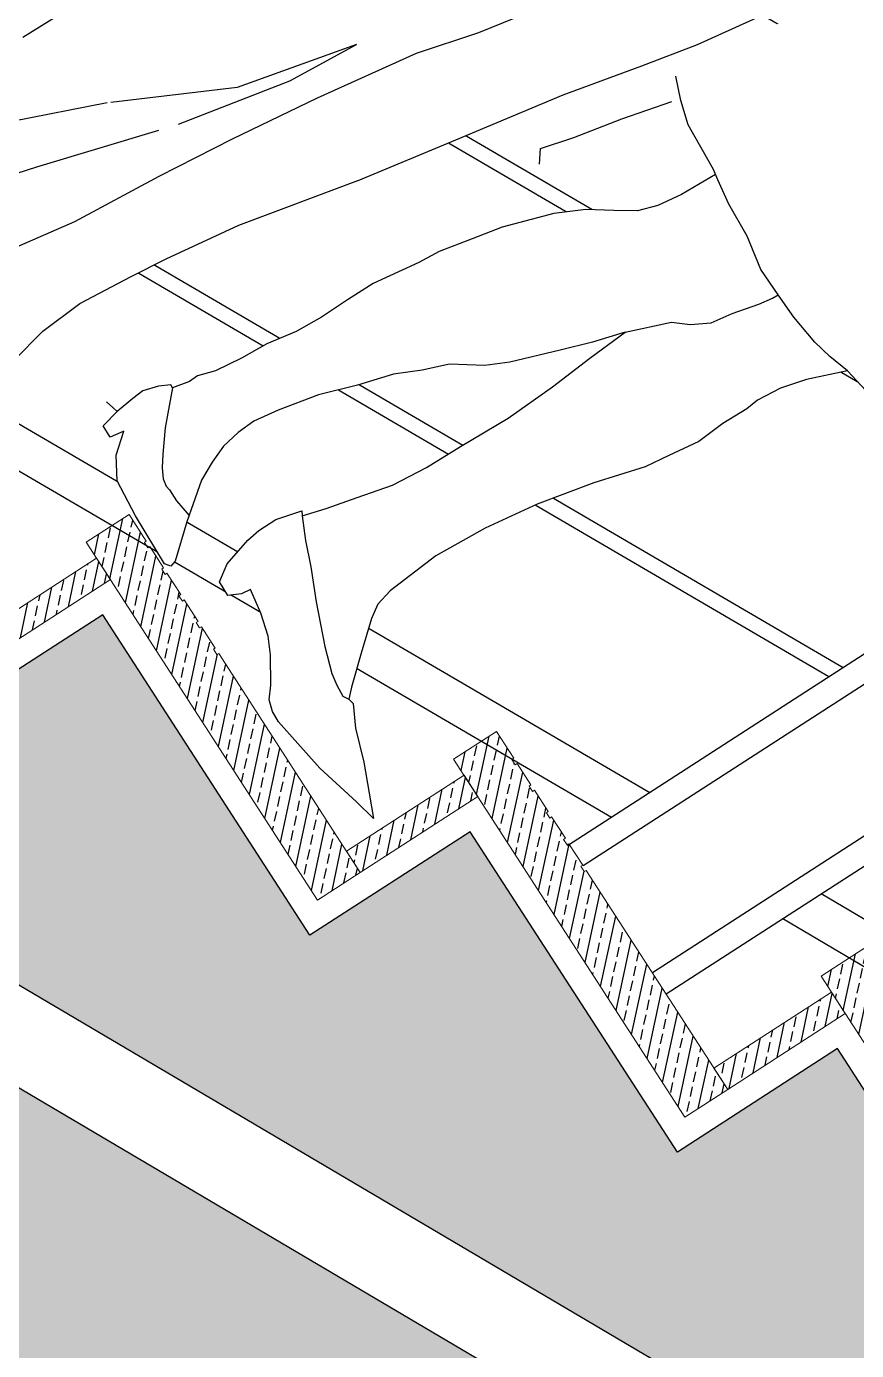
# Model space of a CAD drawing. Extents: x 1 to 1213870, y 9 to 1586095.
# Drawn here: x 606939.147 to 606939.8, y 793029.718 to 793030.759 of the extents above; entities that cross this region are included whole.
import ezdxf

# ---------------------------------------------------------------- set-up
doc = ezdxf.new("R2010")
doc.units = 0
doc.header["$LTSCALE"] = 10
doc.header["$MEASUREMENT"] = 0
doc.linetypes.add('A-BLDG A_FP-0-RETAIL$0$ECG_Line-Ptrn-Dash', pattern=[4, 2, -2])
doc.layers.get('0').update_dxf_attribs({"color": 255})
for name, color, linetype in [('lA-DE-SEC-LINE', 40, 'Continuous'), ('LA-DT-HATCH', 252, 'Continuous'), ('LA-DT-SEC-LINE-LAYER', 254, 'Continuous')]:
    doc.layers.add(name, color=color, linetype=linetype)
for name, color, linetype, lineweight in [('LA-DT-CAP&CLADDING', 70, 'Continuous', 0), ('LA-DT-ELEVATION 0', 170, 'Continuous', 25), ('LA-DT-ELEVATION2', 52, 'Continuous', 25), ('LA-DT-ELEVATION3', 35, 'A-BLDG A_FP-0-RETAIL$0$ECG_Line-Ptrn-Dash', 25)]:
    doc.layers.add(name, color=color, linetype=linetype, lineweight=lineweight)

# ---------------------------------------------------------------- blocks, each defined once
blk = doc.blocks.new('TREAD')
at = {"layer": 'LA-DT-HATCH'}
h = blk.add_hatch(dxfattribs=at)
h.set_pattern_fill('ANSI33', color=256, scale=0.06349999999999997, angle=105.4199711007252, style=0)
h.set_pattern_definition([(44.99999999999992, (-0.7423582225991412, -0.0106241746689193), (-0.01122532015133642, 0.01122532015133645), []), (44.99999999999992, (-0.7311329024331643, -0.01062417478533462), (-0.01122532015133642, 0.01122532015133645), [0.007937499999999997, -0.003968749999999998])])
h.paths.add_polyline_path([(2.074999997916166, -93.4442418430699), (2.074999994190875, -93.44597662321758), (2.06999999564141, -93.4459766226355), (2.069999996572733, -93.44424183981027), (2.049999997194391, -93.4442418392282), (2.049999995040707, -93.44597662403248), (2.044999995850958, -93.44597662356682), (2.044999996374827, -93.44424183643423), (2.024999997753184, -93.44424183503725), (2.024999994551763, -93.4459766241489), (2.019999995478429, -93.44597662356682), (2.019999996817205, -93.44424183270894), (1.999999997555278, -93.44424183224328), (1.999999994703103, -93.44597662379965), (1.994999995164108, -93.44597662356682), (1.994999997026753, -93.44424182851799), (1.974999997299165, -93.44424182805233), (1.974999994854443, -93.44597662403248), (1.969999995839316, -93.44597662752494), (1.969999996304978, -93.44424182851799), (1.764999986451585, -93.44424762530252), (1.764999970619101, -93.48424762522336), (2.099999976926483, -93.48424778762273), (2.099999996193219, -93.44424185168464)])
at = {"layer": 'LA-DT-CAP&CLADDING'}
blk.add_lwpolyline([(2.074999997916166, -93.4442418430699), (2.074999994190875, -93.44597662321758), (2.06999999564141, -93.4459766226355), (2.069999996572733, -93.44424183981027), (2.049999997194391, -93.4442418392282), (2.049999995040707, -93.44597662403248), (2.044999995850958, -93.44597662356682), (2.044999996374827, -93.44424183643423), (2.024999997753184, -93.44424183503725), (2.024999994551763, -93.4459766241489), (2.019999995478429, -93.44597662356682), (2.019999996817205, -93.44424183270894), (1.999999997555278, -93.44424183224328), (1.999999994703103, -93.44597662379965), (1.994999995164108, -93.44597662356682), (1.994999997026753, -93.44424182851799), (1.974999997299165, -93.44424182805233), (1.974999994854443, -93.44597662403248), (1.969999995839316, -93.44597662752494), (1.969999996304978, -93.44424182851799), (1.969999996304978, -93.44424182851799), (1.969999996304978, -93.44424182851799), (1.764999986451585, -93.44424762530252), (1.764999986451585, -93.44424762530252), (1.764999986451585, -93.44424762530252), (1.764999970619101, -93.48424762522336), (2.099999976926483, -93.48424778762273), (2.099999996193219, -93.44424185168464)], close=True, dxfattribs=at)
blk = doc.blocks.new('RAISE')
at = {"layer": 'LA-DT-HATCH'}
h = blk.add_hatch(dxfattribs=at)
h.set_pattern_fill('ANSI33', color=256, scale=0.06349999999999997, angle=105.4199711007252, style=0)
h.set_pattern_definition([(44.99999999999992, (-1.284817458945327, 0.1942563545890152), (-0.01122532015133642, 0.01122532015133645), []), (44.99999999999992, (-1.27359213877935, 0.1942563547054306), (-0.01122532015133642, 0.01122532015133645), [0.007937499999999997, -0.003968749999999998])])
h.paths.add_polyline_path([(1.784999976633117, -93.3342477834085), (1.764999977545813, -93.33424778329208), (1.765001581865363, -93.44424602156505), (1.785001580952667, -93.44424602168147)])
at = {"layer": 'LA-DT-CAP&CLADDING'}
blk.add_lwpolyline([(1.784999976633117, -93.3342477834085), (1.764999977545813, -93.33424778329208), (1.765001581865363, -93.44424602156505), (1.785001580952667, -93.44424602168147)], close=True, dxfattribs=at)
blk = doc.blocks.new('R-3')
at = {"layer": 'LA-DT-ELEVATION 0'}
for p, q in [((-6.938653343764599, -98.04526625515427), (-6.938653343648184, -99.19431986799464)), ((-6.918653344269842, -98.05526715994347), (-6.918653343513142, -99.19431987812277)), ((-6.81865334342001, -98.1052716858685), (-6.818653343478218, -99.19431992829777)), ((-6.798653343576007, -98.11527259112336), (-6.798653343576007, -99.19605476607103))]:
    blk.add_line(p, q, dxfattribs=at)
at = {"layer": 'LA-DT-ELEVATION2'}
for points in [[(-6.798653343517799, -98.46403823234141), (-5.952805088134483, -98.89196235011332)], [(-6.798653343692422, -98.47745464020409), (-5.952805088483728, -98.90537875751033)], [(-7.998653343820479, -98.5192061610287), (-6.938653343531769, -99.04920614836738)], [(-7.998653343878686, -98.55498324811924), (-6.938653343473561, -99.08498323569074)], [(-6.798653343576007, -98.70106143690646), (-5.952805088309105, -99.12898555467837)], [(-6.798653343808837, -98.71447784430347), (-5.952805088018067, -99.14240196207538)], [(-6.798653343634214, -98.93808464123867), (-5.952805088309105, -99.36600875877775)], [(-6.798653343692422, -98.95150104886852), (-5.952805088250898, -99.37942516664043)], [(-6.798653343576007, -99.11920614668634), (-5.952805088309105, -99.54713026387617)], [(-6.798653343634214, -99.1549832340097), (-5.95280508819269, -99.58290735154878)]]:
    blk.add_lwpolyline(points, dxfattribs=at)
blk = doc.blocks.new('Peoples_mm2')
blk.add_wipeout([(-147.53675879647005, 651.5943930654391), (-143.01675879932543, 625.3743930594899), (-137.1367588031079, 590.994393051689), (-126.7867588096218, 538.144393039747), (-115.21675881691795, 492.62439302945836), (-98.30675882767912, 429.07439301505997), (-78.61675884009844, 339.7243929948197), (-60.276758851725845, 258.53439297647833), (-34.92675886780364, 161.49439295449702), (-23.646758875036767, 99.61439294046068), (-19.086758877789407, 69.09439293354467), (-13.116758881595501, 23.96439292337527), (-14.126758880988405, -12.195607084817539), (-19.656758877525476, -44.165607092072605), (-30.396758870702115, -57.70560709514018), (-22.3742457262299, -59.70064227583407), (14.043241101195008, -135.90560711288322), (3.733241107811068, -141.58560711415703), (-14.746758880599828, -149.04560711582258), (-28.966758871565844, -152.17560711648548), (-40.15675886453755, -154.8556071171514), (-43.12675886260695, -160.90560711851867), (-41.77675886349459, -167.77560712002753), (-32.64675886931764, -176.3056071219728), (-18.826758877996895, -178.77560712254126), (-4.146758887369515, -181.23560712309688), (13.113241101824201, -182.38560712337483), (33.81324108870467, -180.92560712302304), (57.49324107370353, -176.42560712201498), (83.76324105713513, -169.75560712045626), (117.33324103586676, -161.73560711871687), (128.53324102879526, -159.06560711806378), (130.35324102752747, -170.66560712069645), (161.37324100793353, -166.5356071197857), (188.07324099097036, -161.58560711868643), (192.62324098807744, -145.24560711495724), (192.56324098824518, -138.33560711336008), (192.493240988273, -130.74560711168658), (184.6632409931516, -104.0556071056235), (176.27324099852717, -88.95560710223106), (171.39324100156216, -80.80560710038856), (172.14324100107115, -80.5456071002809), (184.80324099309655, -77.04560709952432), (196.9632409854513, -74.49560709891375), (208.60324097794341, -69.99560709790626), (191.59324098877153, -7.925607083838486), (187.79324099117184, 35.93439292610128), (183.7632409938342, 108.20439294242897), (181.76324099505462, 141.32439294991855), (177.51324099775036, 188.19439296057317), (173.71324100015033, 232.05439297046905), (169.28324100298403, 245.79439297357362), (165.75324100513342, 256.9543929760839), (160.30324100861594, 290.04439298363286), (151.28324101442365, 339.45439299479403), (142.71324101975188, 386.2943930053698), (134.893241024678, 447.34439301921134), (135.14324102451417, 469.7143930242819), (128.67324102864757, 523.8843930365144), (117.1632410359598, 560.3743930447997), (107.76324104194282, 603.3343930545122), (128.88324102856643, 605.2243930549337), (153.45324101292692, 608.0043930555728), (175.46324099909543, 605.6043930550366), (186.27324099215014, 656.4743930665534), (184.90324099303132, 665.9343930687135), (176.4232409984287, 755.804393089034), (172.11324100110835, 808.7043931010337), (170.34324100225035, 868.5043931145299), (172.5032410008895, 921.884393126609), (196.1932409859379, 925.9543931275473), (211.25324097629692, 929.9443931283965), (215.93324097339206, 938.5943931303841), (218.86324097154454, 950.6743931331434), (218.57324097169817, 985.9543931411276), (218.58324097174773, 1038.8843931530719), (219.83324097092742, 1097.854393166464), (215.6732409736012, 1133.104393174413), (216.06324097338216, 1192.4943931879093), (206.60324097925496, 1242.774393199266), (197.7432409849206, 1272.3843932059858), (184.6232409931415, 1294.2243932109263), (165.47324100533433, 1315.1543932156233), (148.0832410164311, 1332.2343932195395), (133.3432410256953, 1342.8643932219125), (112.11324103908908, 1353.8743932244356), (96.1132410492155, 1358.9143932255424), (73.17324106376861, 1368.1943932276877), (73.13324106384982, 1373.7843932289065), (42.68324108308832, 1405.384393236072), (35.33324108772649, 1407.4743932365304), (30.613241090711995, 1404.8543932359348), (17.983241098739995, 1421.1043932396092), (9.703241103914365, 1431.3643932419322), (4.873241107008653, 1441.6543932442942), (22.0032410961212, 1457.2843932478204), (16.673241099544498, 1476.1843932521256), (17.963241098734102, 1530.8443932644473), (15.743241100171758, 1538.5643932661728), (3.923241107631952, 1560.424393271132), (-1.2967588891464175, 1566.4043932725613), (-13.476758881413843, 1577.924393275152), (-26.926758872867367, 1587.7043932773518), (-52.42675885678409, 1594.8143932789458), (-65.40675884852533, 1599.444393280009), (-78.33675884030185, 1599.3343932799762), (-84.81675883621585, 1599.7143932800823), (-90.4067588326784, 1597.5143932795868), (-110.62675881989185, 1591.7543932782678), (-124.83675881090119, 1588.1943932774916), (-145.02675879815467, 1577.7043932750885), (-154.44675879217743, 1569.87439327333), (-167.7267587837233, 1557.2943932704688), (-178.3367587770008, 1536.11439326563), (-180.41675877571106, 1527.0643932636044), (-179.9567587759576, 1523.1943932627069), (-174.76675877923321, 1523.2343932627514), (-172.0067587809882, 1499.1543932572745), (-173.5667587800201, 1479.784393252903), (-172.14675878102605, 1463.0043932490944), (-169.90675878236664, 1453.5543932469877), (-169.8367587823942, 1444.09439324478), (-176.46675877811697, 1410.4743932372326), (-174.69675877935356, 1404.4543932358533), (-166.46675878449412, 1399.7943932348057), (-157.40675879029016, 1399.8743932348475), (-152.13675879363655, 1387.8643932321202), (-145.56675879774434, 1375.874393229416), (-136.90675880327763, 1372.0643932285416), (-133.79675880526327, 1360.044393225845), (-131.9567588063402, 1345.8543932226016), (-127.99675880888412, 1336.4143932204165), (-124.08675881139436, 1332.1443932194811), (-118.8867588146204, 1330.4743932191263), (-107.6967588218323, 1332.7143932196154), (-101.26675882579366, 1337.9343932208353), (-94.39675883018936, 1342.2943932217781), (-80.58675883891738, 1341.1143932215086), (-75.8467588418971, 1341.1543932215095), (-74.95675884244508, 1338.1443932208417), (-80.97675883869886, 1335.0843932201637), (-88.69675883383763, 1329.4243932188651), (-98.10675882781152, 1320.7443932168894), (-110.95675881965701, 1308.5943932141413), (-115.61675881665553, 1298.654393211898), (-124.51675881100005, 1278.7843932073806), (-130.42675880736374, 1262.8143932037924), (-133.72675880529107, 1243.8543931995114), (-136.5867588034688, 1224.0243931950386), (-140.2367588010751, 1195.1743931884807), (-145.96675879748193, 1156.3843931797269), (-153.8067587925599, 1112.0043931696632), (-159.98675878857864, 1075.3743931613567), (-161.5567587876592, 1055.994393156976), (-161.0167587878841, 1033.464393151858), (-157.08400265980242, 864.7325862575753), (-152.606758793347, 800.0143930990448), (-155.47675879148312, 759.8843930899382), (-159.48675878890776, 723.114393081614), (-166.77675878434673, 684.1343930728287), (-173.46675878008682, 657.4043930667681), (-148.40675879601133, 652.0043930655336)])
for p, q in [((34.60324108600616, 259.7443931102753), (27.65324103832245, 319.0743930339813)), ((27.65324103832245, 319.0743930339813), (54.30324113368988, 222.9043929576874)), ((57.32324111461639, 168.7043931484222), (34.60324108600616, 259.7443931102753)), ((54.30324113368988, 222.9043929576874), (103.3332411050797, 132.5043931007385)), ((32.60324108600616, 132.7843930721283), (23.46324110031128, 196.8243930339813)), ((94.0032410621643, 58.40439307689667), (57.32324111461639, 168.7043931484222)), ((183.7632410526276, 108.204393029213), (181.7632410526276, 141.3243931531906)), ((41.82324111461639, 57.97439301013947), (32.60324108600616, 132.7843930721283)), ((103.3332411050797, 132.5043931007385), (134.5232410430908, 63.04439306259155)), ((52.14324116706848, 7.284393072128296), (41.82324111461639, 57.97439301013947)), ((119.6632410287857, -21.42560708522797), (94.0032410621643, 58.40439307689667))]:
    blk.add_line(p, q)
blk.add_wipeout([(-471.5601800780368, 941.3172116020825), (-478.00018007394107, 938.6772116014646), (-484.4301800697959, 932.6072116001193), (-491.7601800652446, 932.5472116000993), (-497.8201800613246, 934.647211600571), (-509.08018005427067, 941.007211602012), (-517.7701800486977, 948.2572116036239), (-523.87018004488, 955.9472116053618), (-526.5001800432291, 961.9572116067312), (-534.7201800380391, 965.3272116075271), (-540.4401800343968, 978.1972116104401), (-545.7101800311428, 990.6272116132271), (-548.8301800291136, 1003.0872116160457), (-548.0501800295515, 1014.2772116185873), (-541.7601800336417, 1035.847211623498), (-538.380180035694, 1044.4872116254296), (-537.5501800361635, 1048.7972116264095), (-539.4701800350159, 1074.1672116321383), (-540.6501800342234, 1113.3172116410196), (-541.4501800337895, 1158.4972116512467), (-540.8701800341897, 1195.5072116596562), (-536.710180036771, 1214.0472116638334), (-532.9801800390504, 1233.4472116682368), (-527.080180042829, 1249.4172116718246), (-520.2401800471893, 1257.647211673665), (-529.2901800414348, 1256.71721167345), (-537.5401800362071, 1263.1072116749228), (-546.230180030727, 1271.6372116768248), (-554.9701800252152, 1284.907211679863), (-558.9201800227164, 1293.477211681809), (-549.4001800287587, 1289.6872116809532), (-536.9001800365895, 1291.937211681411), (-524.4501800444815, 1298.4972116829408), (-515.4501800502022, 1305.8872116846173), (-511.21018005294724, 1314.5272116865485), (-509.9801800535882, 1322.717211688388), (-511.4901800527443, 1350.247211694615), (-514.3501800509241, 1384.6472117024377), (-516.79018004936, 1419.057211710227), (-515.7801800499673, 1454.3472117182241), (-514.250180050989, 1479.7572117239974), (-512.1701800522809, 1487.9472117257928), (-508.79018005442407, 1497.8772117281146), (-506.29018005606343, 1509.0872117305871), (-498.64018006089833, 1522.9172117337503), (-489.70018006654215, 1537.6172117370147), (-478.5701800734933, 1548.4772117395105), (-468.7201800797703, 1557.5872117415997), (-457.12018008719696, 1563.2772117428858), (-447.65018009311456, 1565.5072117433692), (-435.5901801007863, 1567.7572117439186), (-417.4701801122864, 1566.617211743603), (-392.030180128293, 1568.547211744069), (-376.8901801380053, 1562.217211742663), (-361.71018014761495, 1552.437211740416), (-349.99018015500764, 1542.2072117380771), (-340.8501801607818, 1532.38721173588), (-333.83018016518537, 1517.3872117325077), (-329.4401801680288, 1507.9472117303185), (-324.2001801712451, 1499.3872117284332), (-322.7901801722076, 1486.0572117254155), (-324.0301801713378, 1479.157211723828), (-326.11018017004636, 1469.2472117215757), (-331.1801801668316, 1455.4372117184826), (-326.37018016993187, 1447.727211716719), (-319.40018017430174, 1439.177211714799), (-315.4501801768001, 1431.0372117129655), (-312.78018017844107, 1419.8672117104466), (-312.15018017887274, 1412.4872117087357), (-314.0401801776698, 1405.9472117072282), (-316.5001801761119, 1400.4672117059959), (-318.6401801748379, 1397.437211705353), (-320.7401801734596, 1390.5372117037655), (-323.20018017189994, 1375.0272117002778), (-324.83018017090575, 1363.8272116977232), (-325.7201801703579, 1347.817211694091), (-320.5701801735526, 1348.0472116941664), (-311.29018017947413, 1346.6572116938469), (-289.2601801933926, 1337.8672116918856), (-272.84018020377727, 1333.697211690927), (-268.0601802068397, 1330.2972116901433), (-267.9301802068514, 1325.5872116890814), (-268.41018020661085, 1322.3772116883297), (-258.460180212953, 1316.177211686932), (-235.58018022733629, 1314.2072116864651), (-218.29018023836582, 1309.1872116853806), (-210.0201802435897, 1299.7872116831927), (-205.65018024634455, 1292.5072116815932), (-206.46018024586934, 1286.0372116801223), (-204.59018024698523, 1268.8472116762196), (-202.8201802481274, 1261.9772116746672), (-196.6701802519784, 1248.677211671638), (-190.03018025611377, 1226.7872116666904), (-184.18018025985864, 1197.1472116600266), (-179.85018026262523, 1191.9572116587983), (-179.3901802629646, 1191.5872116587484), (-177.15018026439813, 1181.2772116564147), (-171.94018026766759, 1163.1372116522757), (-166.28018027114024, 1160.9872116517904), (-162.34742414305873, 992.2554047575073), (-183.73018026015444, 979.8272116107975), (-196.65018025197287, 977.1372116101696), (-211.77018024244018, 979.167211610656), (-223.06018023534688, 988.9772116128912), (-215.54018024007752, 965.7972116075974), (-209.2401802440275, 932.2772116000264), (-205.10018024670552, 899.6072115926723), (-199.59018025017434, 859.1972115834791), (-193.5801802539683, 808.8972115721004), (-185.45018025904415, 762.4872115615939), (-175.0601802657314, 704.4772115484553), (-167.84018027026485, 664.0872115392809), (-157.16018027710572, 623.2872115301103), (-145.63018028431912, 583.3672115210535), (-135.82018029051522, 543.8572115121348), (-127.85018029554182, 517.6672115061734), (-137.28018028952107, 509.8472115044275), (-155.33018027814092, 501.9472115025925), (-174.26018026625593, 495.7672115012607), (-218.68076429347371, 491.1111981976718), (-215.81018023992004, 459.70721149309213), (-212.19018024218371, 439.51721148848776), (-206.46018024586937, 424.0672114850239), (-195.56018025274352, 409.0972114815921), (-182.05018026118177, 391.5672114776786), (-170.23018026873456, 369.28721147261206), (-155.6801802779103, 329.8072114636378), (-149.4401802819685, 305.33721145813604), (-142.75018028613542, 278.27721145197927), (-140.45018028755138, 260.21721144788523), (-133.24018029213423, 221.5472114391738), (-132.19018029282452, 197.45721143373123), (-131.56018029325443, 172.93721142812853), (-129.22018029466042, 150.1472114229981), (-123.8501802980737, 125.65721141742677), (-121.51018029966335, 102.87721141230566), (-117.88018030187979, 80.52721140720996), (-113.03018030487735, 66.78721140410175), (-112.97018030495221, 59.047211402353696), (-109.40018030727728, 45.307211399245375), (-106.67018030899496, 45.647211399307366), (-101.88018031200798, 36.89721139734297), (-90.36018031927065, 37.287211397458805), (-58.11018033969063, 49.597211400246465), (-43.94018034869109, 57.887211402106345), (-30.630180357091458, 64.88721140367113), (-27.63766720948612, 67.82217622409792), (8.779819617938957, -8.382788612951572), (-12.80018036834579, -7.262788612657687), (-48.0601803461, -6.332788612442641), (-69.76018033241613, -3.862788611877704), (-88.31018032061561, -3.5827886118388506), (-94.83018031644886, -2.102788611461051), (-99.33018031358742, -1.0027886112407032), (-102.30018031165858, -16.542788614711867), (-112.59018030522023, -17.14278861488151), (-114.55018030389706, -8.232788612829722), (-115.04018030370585, -5.522788612270233), (-126.98018029609395, -21.542788615865106), (-143.8601802854631, -32.292788618284476), (-174.7401802659226, -36.56278861926364), (-218.5901802380777, -39.67278861999512), (-223.0801802352601, -36.75278861933839), (-221.80018023602705, -31.792788618182726), (-201.73018024871467, -6.232788612375202), (-193.20018025414365, 5.887211390337939), (-181.6801802614992, 21.907211393979992), (-174.90018026578056, 37.0272113973989), (-169.84018026895328, 51.69721140072181), (-167.81018027030402, 67.19721140419631), (-167.50018027045226, 82.26721140760117), (-171.55018026788665, 102.8872114122712), (-180.00018026252653, 135.9572114197506), (-191.4501802552917, 165.1272114263919), (-200.74018024941907, 193.45721143282537), (-211.25018024276343, 213.59721143737227), (-219.61018023751822, 233.7472114419287), (-236.61018022673514, 255.9872114469507), (-245.80018022083485, 273.5572114509083), (-260.77018021140077, 311.3072114594614), (-270.4601802053567, 335.7572114650317), (-278.86018020003036, 361.0772114707503), (-279.44018019963215, 326.64721146293925), (-280.8701801987684, 289.6172114545078), (-280.96018019874674, 247.01721144492296), (-277.6001802008013, 203.5772114350874), (-275.6201802020278, 172.18721142797563), (-271.5001802046192, 142.52721142124528), (-263.51018020973254, 114.18721141484605), (-256.41018021429784, 89.28721140923119), (-250.2201802181373, 70.39721140493884), (-246.79018022031428, 72.58721140541809), (-240.5801802242406, 51.97721140076078), (-240.0201802245522, 36.05721139718298), (-241.22018022376508, 24.427211394511232), (-247.07018022011314, 0.7072113891624667), (-255.16018021502552, -12.692788613883977), (-267.6701802070584, -13.232788613982962), (-272.9201802037987, -3.8027886119018603), (-274.2701802029134, 3.9272113899276064), (-294.0801801903419, -0.10278861101005532), (-312.15018017887274, -5.852788612315862), (-325.04018017073025, -12.842788613914308), (-344.77018015822983, -26.342788616981352), (-353.3301801528525, -34.152788618717864), (-362.3701801471437, -37.242788619427415), (-371.85018014109124, -38.182788619655526), (-420.2001801104761, -32.55278861834461), (-458.65018008617363, -24.262788616484727), (-476.8001800746353, -20.972788615730906), (-458.7501800861085, -12.212788613804491), (-436.41018010026727, -1.7027886113829709), (-410.6101801166387, 8.407211390869293), (-393.87018012721666, 18.00721139309792), (-389.1101801301922, 17.187211392912673), (-382.7001801342488, 24.557211394566934), (-365.1901801454041, 46.217211399485564), (-347.6801801563765, 68.3072114044295), (-341.3001801603951, 79.11721140691202), (-338.39018016234155, 92.91721141004359), (-336.59018016343003, 138.11721142024533), (-341.26018016047595, 182.39721143029226), (-349.3801801553528, 226.6572114403133), (-361.390180147806, 272.6072114507148), (-374.22018013964595, 312.957211459841), (-377.84018013728934, 333.15721146441126), (-382.36018013443555, 358.93721147023086), (-381.68018013489944, 382.60721147561674), (-383.1501801339545, 404.5472114805742), (-382.38018013443974, 415.30721148300256), (-385.1301801327283, 435.51721148758213), (-391.3301801287527, 456.1172114922298), (-404.4901801204522, 486.26721149905245), (-435.60018010074276, 490.6172115000296), (-460.6301800848559, 492.1272115003918), (-472.7101800772818, 492.02721150037144), (-498.12018006121997, 487.9472114994238), (-504.58018005713024, 487.0372114992748), (-509.79018005376753, 490.86721150012784), (-506.49018005593285, 510.25721150447464), (-503.68018005762866, 535.2472115101442), (-497.92018006135214, 570.1472115180728), (-496.5001800621723, 608.0272115266301), (-489.5301800665423, 654.5572115371791), (-486.85018006831893, 695.8972115465434), (-481.1701800719713, 741.5572115568497), (-480.1901800725413, 780.7272115657103), (-478.2901800737873, 812.597211572945), (-475.6701800753962, 862.1072115841267), (-471.6801800778832, 903.0172115934216), (-470.1301800789009, 924.1172115981711), (-471.5601800780368, 941.3172116020825), (-464.4001800824937, 946.8772116033607)])
for p, q in [((-126.7867587804794, 538.1443932056427), (-137.1367587447166, 590.9943931102753)), ((-115.2167588472366, 492.6243931055069), (-126.7867587804794, 538.1443932056427)), ((-174.2601802945137, 495.7672115564346), (-155.3301802873611, 501.9472116231918)), ((-155.3301802873611, 501.9472116231918), (-137.2801802754402, 509.84721159935)), ((-435.6001801490784, 490.6172115802765), (-404.4901801347733, 486.2672116756439)), ((-243.6201801896095, 485.7372117042542), (-222.9501802921295, 489.7772116661072)), ((-222.9501802921295, 489.7772116661072), (-214.3301802873611, 491.5672116279602)), ((-218.6401802301407, 490.6672116518021), (-215.8101803064346, 459.7072116136551)), ((-214.3301802873611, 491.5672116279602), (-174.2601802945137, 495.7672115564346)), ((-140.3667588233948, 455.8443931341171), (-151.8967587947845, 495.7643930912018)), ((-98.30675876140594, 429.0743931531906), (-115.2167588472366, 492.6243931055069)), ((-404.4901801347733, 486.2672116756439), (-387.2201801538467, 481.5472115278244)), ((-404.4901801347733, 486.2672116756439), (-391.3301801681519, 456.1172116994858)), ((-387.2201801538467, 481.5472115278244), (-371.2401801943779, 478.2272115945816)), ((-300.0501801967621, 476.6672116518021), (-272.5001802444458, 482.9172117710114)), ((-272.5001802444458, 482.9172117710114), (-243.6201801896095, 485.7372117042542)), ((-371.2401801943779, 478.2272115945816), (-345.7701801657677, 476.2872115373611)), ((-345.7701801657677, 476.2872115373611), (-324.2001801729202, 476.4672116041183)), ((-324.2001801729202, 476.4672116041183), (-300.0501801967621, 476.6672116518021)), ((-323.7301802039146, 471.3072115182877), (-324.2001801729202, 476.4672116041183)), ((-321.4801802635193, 459.7072116136551), (-323.7301802039146, 471.3072115182877)), ((-20.02675884962082, 403.0343930721283), (-37.45675879716873, 478.2043931484222)), ((-315.2701802253723, 438.2372115850449), (-321.4801802635193, 459.7072116136551)), ((-215.8101803064346, 459.7072116136551), (-212.190180182457, 439.5172116756439)), ((-391.3301801681519, 456.1172116994858), (-385.1301801204681, 435.5172115564346)), ((-130.5567587614059, 416.3343930244446), (-140.3667588233948, 455.8443931341171)), ((-311.6801801919937, 420.627211689949), (-315.2701802253723, 438.2372115850449)), ((-212.190180182457, 439.5172116756439), (-206.4601802825928, 424.0672116279602)), ((-385.1301801204681, 435.5172115564346), (-382.3801801204681, 415.3072116374969)), ((-78.61675882339478, 339.7243931293488), (-98.30675876140594, 429.0743931531906)), ((-303.3701801896095, 406.4972115755081), (-311.6801801919937, 420.627211689949)), ((-206.4601802825928, 424.0672116279602), (-195.5601803064346, 409.09721159935)), ((-382.3801801204681, 415.3072116374969), (-383.1501801013947, 404.5472116470337)), ((-293.3601802587509, 395.387211561203), (-303.3701801896095, 406.4972115755081)), ((-195.5601803064346, 409.09721159935), (-182.0501803159714, 391.5672116279602)), ((-122.5867587924004, 390.1443929672241), (-130.5567587614059, 416.3343930244446)), ((-383.1501801013947, 404.5472116470337), (-381.6801801919937, 382.6072115898132)), ((-4.966758847236633, 353.6643930673599), (-20.02675884962082, 403.0343930721283)), ((-278.8601801991463, 361.0772116184235), (-293.3601802587509, 395.387211561203)), ((-182.0501803159714, 391.5672116279602), (-170.2301802635193, 369.2872116565704)), ((-132.0167587399483, 382.3243930339813), (-122.5867587924004, 390.1443929672241)), ((-381.6801801919937, 382.6072115898132), (-382.3601801395416, 358.9372116327286)), ((-170.2301802635193, 369.2872116565704), (-155.680180311203, 329.8072116374969)), ((-382.3601801395416, 358.9372116327286), (-377.8401801586151, 333.1572115421295)), ((-279.4401803016663, 326.6472115516663), (-278.8601801991463, 361.0772116184235)), ((-278.8601801991463, 361.0772116184235), (-270.4601802825928, 335.7572115659714)), ((11.22324120998383, 269.8843930959702), (-4.966758847236633, 353.6643930673599)), ((-377.8401801586151, 333.1572115421295), (-374.2201801538467, 312.9572116136551)), ((-270.4601802825928, 335.7572115659714), (-260.7701802253723, 311.3072116374969)), ((-60.27675879001617, 258.5343930721283), (-78.61675882339478, 339.7243931293488)), ((-280.8701802492142, 289.6172115802765), (-279.4401803016663, 326.6472115516663)), ((-155.680180311203, 329.8072116374969), (-149.4401803016663, 305.3372116088867)), ((-374.2201801538467, 312.9572116136551), (-361.3901801109314, 272.6072115898132)), ((-260.7701802253723, 311.3072116374969), (-245.8001801967621, 273.5572116374969)), ((-149.4401803016663, 305.3372116088867), (-142.7501802444458, 278.2772116661072)), ((-280.9601802825928, 247.0172115564346), (-280.8701802492142, 289.6172115802765)), ((-361.3901801109314, 272.6072115898132), (-349.3801802396774, 226.6572115421295)), ((-245.8001801967621, 273.5572116374969), (-236.6101802587509, 255.9872115850449)), ((-142.7501802444458, 278.2772116661072), (-140.4501802921295, 260.2172116041183)), ((-140.4501802921295, 260.2172116041183), (-133.2401803135872, 221.5472115278244)), ((23.46324110031128, 196.8243930339813), (11.22324120998383, 269.8843930959702)), ((-236.6101802587509, 255.9872115850449), (-219.6101802587509, 233.7472115755081)), ((-34.92675882577896, 161.4943931102753), (-60.27675879001617, 258.5343930721283)), ((-277.600180208683, 203.5772114992142), (-280.9601802825928, 247.0172115564346)), ((-219.6101802587509, 233.7472115755081), (-211.2501802444458, 213.5972114801407)), ((-349.3801802396774, 226.6572115421295), (-341.2601802349091, 182.3972115516663)), ((-133.2401803135872, 221.5472115278244), (-132.1901803016663, 197.4572114944458)), ((-211.2501802444458, 213.5972114801407), (-200.7401802539825, 193.4572114944458)), ((-275.6201802492142, 172.1872116327286), (-277.600180208683, 203.5772114992142)), ((-200.7401802539825, 193.4572114944458), (-191.4501802921295, 165.1272114515305)), ((-132.1901803016663, 197.4572114944458), (-131.5601803064346, 172.9372116327286)), ((-341.2601802349091, 182.3972115516663), (-336.5901801586151, 138.1172115802765)), ((-271.5001802444458, 142.5272115468979), (-275.6201802492142, 172.1872116327286)), ((-131.5601803064346, 172.9372116327286), (-129.220180273056, 150.1472115516663)), ((-191.4501802921295, 165.1272114515305), (-180.0001803636551, 135.9572114944458)), ((-23.64675879478455, 99.61439311504364), (-34.92675882577896, 161.4943931102753)), ((-129.220180273056, 150.1472115516663), (-123.8501803874969, 125.6572114229202)), ((-336.5901801586151, 138.1172115802765), (-338.390180170536, 92.91721153259277)), ((-263.5101802349091, 114.1872115135193), (-271.5001802444458, 142.5272115468979)), ((-180.0001803636551, 135.9572114944458), (-171.5501802563667, 102.887211561203)), ((-123.8501803874969, 125.6572114229202), (-121.5101803541183, 102.8772115707397)), ((-256.4101802706718, 89.28721153736115), (-263.5101802349091, 114.1872115135193)), ((-171.5501802563667, 102.887211561203), (-167.5001803040504, 82.26721155643463)), ((-121.5101803541183, 102.8772115707397), (-117.8801803588867, 80.52721166610718)), ((-19.086758852005, 69.09439301490784), (-23.64675879478455, 99.61439311504364)), ((-338.390180170536, 92.91721153259277), (-341.3001801967621, 79.11721158027649)), ((-250.2201802134514, 70.39721155166626), (-256.4101802706718, 89.28721153736115)), ((-341.3001801967621, 79.11721158027649), (-347.6801801919937, 68.30721151828766)), ((-167.5001803040504, 82.26721155643463), (-167.81018024683, 67.19721150398254)), ((-117.8801803588867, 80.52721166610718), (-113.0301803350449, 66.78721153736115)), ((-347.6801801919937, 68.30721151828766), (-365.190180182457, 46.21721148490906)), ((-250.2201802134514, 70.39721155166626), (-267.7101802825928, 61.4572114944458)), ((-246.7901802659035, 72.58721160888672), (-250.2201802134514, 70.39721155166626)), ((-240.5801802277565, 51.97721147537231), (-246.7901802659035, 72.58721160888672)), ((-167.81018024683, 67.19721150398254), (-169.8401802778244, 51.69721150398254)), ((-113.0301803350449, 66.78721153736115), (-112.970180273056, 59.0472115278244)), ((-13.11675882339478, 23.96439301967621), (-19.086758852005, 69.09439301490784)), ((-286.9101802110672, 52.80721151828766), (-311.8001801967621, 40.46721148490906)), ((-267.7101802825928, 61.4572114944458), (-286.9101802110672, 52.80721151828766)), ((-112.970180273056, 59.0472115278244), (-109.4001803398132, 45.30721151828766)), ((-365.190180182457, 46.21721148490906), (-382.7001801729202, 24.55721139907837)), ((-240.0201802253723, 36.05721151828766), (-240.5801802277565, 51.97721147537231)), ((-169.8401802778244, 51.69721150398254), (-174.9001802802086, 37.02721154689789)), ((-109.4001803398132, 45.30721151828766), (-121.3801802396774, 32.72721147537231)), ((-109.4001803398132, 45.30721151828766), (-106.6701803207397, 45.64721155166626)), ((-106.6701803207397, 45.64721155166626), (-101.8801802396774, 36.89721155166626)), ((-311.8001801967621, 40.46721148490906), (-344.4501802325249, 25.61721158027649)), ((-241.220180273056, 24.42721152305603), (-240.0201802253723, 36.05721151828766)), ((-174.9001802802086, 37.02721154689789), (-181.680180311203, 21.90721154212952)), ((-121.3801802396774, 32.72721147537231), (-131.6501803398132, 22.31721138954163)), ((-101.8801802396774, 36.89721155166626), (-97.7601802945137, 24.75721144676208)), ((-382.7001801729202, 24.55721139907837), (-389.1101801395416, 17.18721151351929)), ((-344.4501802325249, 25.61721158027649), (-364.98018014431, 18.02721154689789)), ((-247.0701802968979, 0.7072114944458008), (-241.220180273056, 24.42721152305603)), ((-181.680180311203, 21.90721154212952), (-193.2001802921295, 5.887211561203003)), ((-131.6501803398132, 22.31721138954163), (-147.5001803636551, 8.847211480140686)), ((-97.7601802945137, 24.75721144676208), (-98.17018032073975, 14.9572114944458)), ((-14.12675881385803, -12.19560694694519), (-13.11675882339478, 23.96439301967621)), ((-393.8701801300049, 18.00721144676208), (-410.6101801395416, 8.407211542129517)), ((-389.1101801395416, 17.18721151351929), (-393.8701801300049, 18.00721144676208)), ((-384.5501801967621, 14.7772114276886), (-389.1101801395416, 17.18721151351929)), ((-374.7601801156998, 15.92721152305603), (-384.5501801967621, 14.7772114276886)), ((-364.98018014431, 18.02721154689789), (-374.7601801156998, 15.92721152305603)), ((-98.17018032073975, 14.9572114944458), (-99.33018028736115, -1.002788424491882)), ((-410.6101801395416, 8.407211542129517), (-436.4101801514626, -1.702788472175598)), ((-294.0801801681519, -0.1027884483337402), (-274.2701801657677, 3.92721152305603)), ((-274.2701801657677, 3.92721152305603), (-272.9201802611351, -3.802788496017456)), ((-255.1601802110672, -12.69278848171234), (-247.0701802968979, 0.7072114944458008)), ((-193.2001802921295, 5.887211561203003), (-201.7301802635193, -6.232788562774658)), ((-156.0701802968979, 2.317211508750916), (-163.3701802492142, -2.042788624763489)), ((-147.5001803636551, 8.847211480140686), (-156.0701802968979, 2.317211508750916)), ((-436.4101801514626, -1.702788472175598), (-458.7501801252365, -12.21278846263885)), ((-325.0401802062988, -12.84278845787048), (-312.1501802206039, -5.85278856754303)), ((-312.1501802206039, -5.85278856754303), (-294.0801801681519, -0.1027884483337402)), ((-272.9201802611351, -3.802788496017456), (-267.6701802611351, -13.23278844356537)), ((-201.7301802635193, -6.232788562774658), (-221.8001803159714, -31.7927885055542)), ((-183.6301802396774, -3.502788543701172), (-198.7301802635193, -1.972788453102112)), ((-173.2901803255081, -2.992788434028625), (-183.6301802396774, -3.502788543701172)), ((-169.4001802802086, -3.3827885389328), (-173.2901803255081, -2.992788434028625)), ((-163.3701802492142, -2.042788624763489), (-169.4001802802086, -3.3827885389328)), ((-126.9801802635193, -21.5427885055542), (-115.0401803255081, -5.522788405418396)), ((-115.0401803255081, -5.522788405418396), (-114.5501803159714, -8.232788443565369)), ((-114.5501803159714, -8.232788443565369), (-112.5901802778244, -17.14278841018677)), ((-102.3001803159714, -16.5427885055542), (-99.33018028736115, -1.002788424491882)), ((-99.33018028736115, -1.002788424491882), (-94.83018028736115, -2.10278844833374)), ((-94.83018028736115, -2.10278844833374), (-88.31018030643463, -3.582788467407227)), ((-458.7501801252365, -12.21278846263885), (-476.8001800775528, -20.9727885723114)), ((-344.770180106163, -26.34278845787048), (-325.0401802062988, -12.84278845787048)), ((-267.6701802611351, -13.23278844356537), (-255.1601802110672, -12.69278848171234)), ((-112.5901802778244, -17.14278841018677), (-102.3001803159714, -16.5427885055542)), ((-19.6567587852478, -44.16560697555542), (-14.12675881385803, -12.19560694694519)), ((-476.8001800775528, -20.9727885723114), (-458.6501801013947, -24.26278841495514)), ((-458.6501801013947, -24.26278841495514), (-420.2001801133156, -32.55278849601746)), ((-353.3301801681519, -34.15278851985931), (-344.770180106163, -26.34278845787048)), ((-143.8601802587509, -32.2927885055542), (-126.9801802635193, -21.5427885055542)), ((-420.2001801133156, -32.55278849601746), (-371.8501801490784, -38.18278849124908)), ((-371.8501801490784, -38.18278849124908), (-362.3701801300049, -37.24278843402863)), ((-362.3701801300049, -37.24278843402863), (-353.3301801681519, -34.15278851985931)), ((-221.8001803159714, -31.7927885055542), (-223.0801802873611, -36.75278842449188)), ((-223.0801802873611, -36.75278842449188), (-218.5901802778244, -39.67278850078583)), ((-218.5901802778244, -39.67278850078583), (-174.7401803135872, -36.56278848648071)), ((-174.7401803135872, -36.56278848648071), (-143.8601802587509, -32.2927885055542))]:
    blk.add_line(p, q)

msp = doc.modelspace()

# ---------------------------------------------------------------- hatches: boundary and pattern name
at = {"layer": 'LA-DT-HATCH'}
h = msp.add_hatch(dxfattribs=at)
h.set_pattern_fill('AR-PARQ1', color=256, scale=0.009999999999999997, angle=-311.7119979072132, style=0)
h.set_pattern_definition([(32.86803099206154, (607017.400111138, 793092.4450958192), (0.03566603021562491, 0.1659154431891683), [0.12, -0.12]), (32.86803099206154, (607017.410965256, 793092.4282973632), (0.03566603021562491, 0.1659154431891683), [0.12, -0.12]), (32.86803099206154, (607017.4218193735, 793092.411498907), (0.03566603021562491, 0.1659154431891683), [0.12, -0.12]), (32.86803099206154, (607017.4326734913, 793092.3947004508), (0.03566603021562491, 0.1659154431891683), [0.12, -0.12]), (32.86803099206154, (607017.4435276089, 793092.3779019949), (0.03566603021562491, 0.1659154431891683), [0.12, -0.12]), (32.86803099206154, (607017.4543817269, 793092.3611035387), (0.03566603021562491, 0.1659154431891683), [0.12, -0.12]), (32.86803099206154, (607017.4652358446, 793092.3443050827), (0.03566603021562491, 0.1659154431891683), [0.12, -0.12]), (302.8680309920616, (607017.5009018747, 793092.5102205258), (-0.03566603021562491, -0.1659154431891683), [0.1199999999999997, -0.1199999999999997]), (302.8680309920616, (607017.5177003308, 793092.5210746435), (-0.03566603021562491, -0.1659154431891683), [0.1199999999999997, -0.1199999999999997]), (302.8680309920616, (607017.534498787, 793092.5319287613), (-0.03566603021562491, -0.1659154431891683), [0.1199999999999997, -0.1199999999999997]), (302.8680309920616, (607017.5512972432, 793092.542782879), (-0.03566603021562491, -0.1659154431891683), [0.1199999999999997, -0.1199999999999997]), (302.8680309920616, (607017.5680956992, 793092.5536369968), (-0.03566603021562491, -0.1659154431891683), [0.1199999999999997, -0.1199999999999997]), (302.8680309920616, (607017.5848941554, 793092.5644911145), (-0.03566603021562491, -0.1659154431891683), [0.1199999999999997, -0.1199999999999997]), (302.8680309920616, (607017.6016926114, 793092.5753452324), (-0.03566603021562491, -0.1659154431891683), [0.1199999999999997, -0.1199999999999997])])
h.paths.add_polyline_path([(606941.4092689854, 793027.9574848802), (606941.6192496831, 793028.093161356), (606941.3762439325, 793028.4692510167), (606941.1896324087, 793028.4816690905), (606940.9463835234, 793028.8581350378), (606938.4434480993, 793030.3364169926), (606938.2660194302, 793030.6110157917), (606938.3080157051, 793030.6381511724), (606937.8610577709, 793031.3298889487), (606937.5670847939, 793031.1399418863), (606938.1692298689, 793030.2080275784), (606941.0572317222, 793028.5023179769)])
h = msp.add_hatch(dxfattribs=at)
h.set_pattern_fill('AR-CONC', color=256, scale=0.009999999999999993, angle=-284.7119979072132, style=0)
h.set_pattern_definition([(19.86803104559857, (606944.065021833, 793034.3534871262), (0.05888367057341224, -0.04143323955105686), [0.007499999999999994, -0.08249999999999992]), (324.8680310455986, (606944.065021833, 793034.3534871262), (0.02575934044572129, 0.07202017610084724), [0.005999999999999996, -0.06599999999999995]), (70.3194755055986, (606944.0699288057, 793034.3500343565), (0.08464301043463311, 0.0305869359931026), [0.006374019199999996, -0.07011421119999996]), (16.05223104559856, (606944.0750617008, 793034.3707845553), (0.08399369855825685, -0.06789009872274107), [0.01124999999999999, -0.1237499999999999]), (66.5036665355986, (606944.0820611711, 793034.365127046), (0.1297363533568875, 0.03732932665240304), [0.009561034199999992, -0.1051713759999999]), (321.0521950355986, (606944.0750617008, 793034.3707845553), (0.1297363532779841, 0.03732932663986131), [0.008999999999999989, -0.09900000009999989]), (350.8680310455986, (606944.0812004484, 793034.3614402644), (0.03141358557988708, -0.06478569781138817), [0.007499999999999996, -0.08249999999999995]), (295.8680310455985, (606944.0812004484, 793034.3614402644), (0.05744570102226679, 0.05050188927016449), [0.005999999999999996, -0.06599999999999995]), (41.31947578559858, (606944.0838182473, 793034.3560414561), (0.08885928589085458, -0.014283808310494), [0.006374018999999997, -0.07011421119999994]), (7.368031045598594, (606944.065021833, 793034.3534871262), (0.01776272233663238, 0.02818062268992119), [0, -0.06519999999999997, 0, -0.06699999999999996, 0, -0.06624999999999996]), (337.3680310455986, (606944.065021833, 793034.3534871262), (0.04255134043961648, 0.0209056266778075), [0, -0.03819999999999996, 0, -0.06369999999999992, 0, -0.02524999999999998]), (297.3680310455986, (606944.0457351995, 793034.3646815787), (0.04503653940624746, -0.02874823949930704), [0, -0.02499999999999998, 0, -0.07799999999999994, 0, -0.1034999999999999]), (287.3680310455986, (606944.037086485, 793034.3697015125), (0.05546331130783473, -0.02061776551351308), [0, -0.03249999999999996, 0, -0.05179999999999995, 0, -0.07349999999999991])])
h.paths.add_polyline_path([(606941.1099562412, 793028.7339638107), (606941.3619330075, 793028.8967755365), (606941.228969533, 793029.102557575), (606941.1029811171, 793029.021151695), (606940.9401693527, 793029.2731285378), (606940.8141809385, 793029.1917226587), (606940.6513690797, 793029.4436994412), (606940.5253806466, 793029.3622935498), (606940.3625689765, 793029.6142704538), (606940.2365805623, 793029.5328645746), (606940.073768798, 793029.7848414179), (606939.9477803772, 793029.7034355346), (606939.7849686131, 793029.955412378), (606939.6589801924, 793029.8740064943), (606939.4961684282, 793030.1259833376), (606939.3701800075, 793030.0445774544), (606939.2073682433, 793030.2965542976), (606939.0813798225, 793030.2151484146), (606938.9185680583, 793030.4671252577), (606938.7925796374, 793030.3857193743), (606938.5999196345, 793030.6838910668), (606938.473931017, 793030.6024850567), (606938.5999194352, 793030.6838909378), (606938.389938734, 793030.5482144663), (606938.4932746119, 793030.3882859258), (606940.9962100362, 793028.9100039711)])

# ---------------------------------------------------------------- linework, layer by layer
at = {"layer": 'lA-DE-SEC-LINE', "elevation": 2.814086525212001e-09}
msp.add_lwpolyline([(606940.8141809385, 793029.1917226587), (606940.6513690797, 793029.4436994412), (606940.5253806466, 793029.3622935498), (606940.3625689765, 793029.6142704538), (606940.2365805623, 793029.5328645746), (606940.073768798, 793029.7848414179), (606939.9477803772, 793029.7034355346), (606939.7849686131, 793029.955412378), (606939.6589801924, 793029.8740064943), (606939.4961684282, 793030.1259833376), (606939.3701800075, 793030.0445774544), (606939.2073682433, 793030.2965542976), (606939.0813798225, 793030.2151484146), (606938.9185680583, 793030.4671252577), (606938.7925796374, 793030.3857193743), (606938.5999196345, 793030.6838910668), (606938.473931017, 793030.6024850567), (606938.5999194352, 793030.6838909378), (606938.389938734, 793030.5482144663), (606938.4932746119, 793030.3882859258), (606940.9962100362, 793028.9100039711)], dxfattribs=at)

# ---------------------------------------------------------------- block references
at = {"xscale": -1, "rotation": 302.8680310150976}
for name, p in [('R-3', (607019.2000676538, 793089.6595239971, 2.815416788517822e-09)), ('TREAD', (607018.8535523069, 793079.3242169336, 2.814507288517808e-09)), ('RAISE', (607018.5647521219, 793079.4947878935, 2.814507288517809e-09)), ('TREAD', (607019.1423524914, 793079.1536459735, 2.814507288517808e-09)), ('RAISE', (607018.8535523069, 793079.3242169336, 2.814507288517808e-09)), ('TREAD', (607019.4311526765, 793078.9830750134, 2.814507288517807e-09)), ('RAISE', (607019.1423524916, 793079.1536459734, 2.814507288517808e-09))]:
    msp.add_blockref(name, p, dxfattribs=at)

# ---------------------------------------------------------------- next in the draw order: block references
at = {"layer": 'LA-DT-ELEVATION3', "xscale": -0.0009999999999999985, "yscale": 0.0009999999999999987, "zscale": 0.0009999999999999987, "rotation": 305.2315356294487}
msp.add_blockref('Peoples_mm2', (606939.1621008051, 793030.538027333, 2.814507288517812e-09), dxfattribs=at)

# ---------------------------------------------------------------- next in the draw order: linework, layer by layer
at = {"layer": 'LA-DT-SEC-LINE-LAYER', "elevation": 0.0002265491682818337}
msp.add_lwpolyline([(606941.6192496828, 793028.0931613557), (606941.3762439324, 793028.4692510166), (606941.1896324086, 793028.4816690906), (606940.9463835234, 793028.8581350378), (606938.4434480992, 793030.3364169926), (606938.26601943, 793030.6110157917)], dxfattribs=at)

doc.saveas('drawing.dxf')
